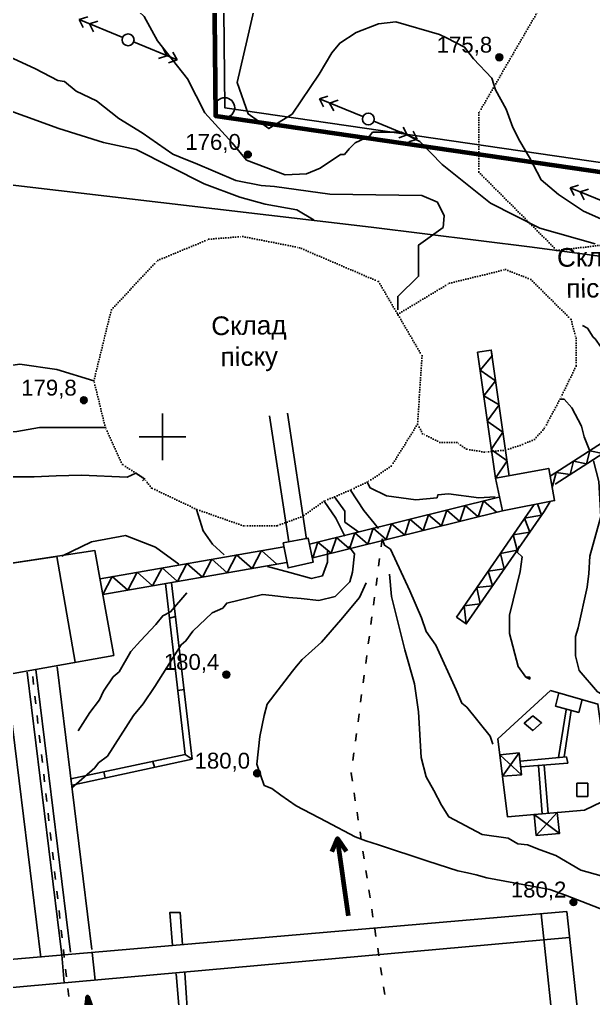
# Model space of a CAD drawing. Header units: millimetres. Extents: x 6127 to 9314, y 4730 to 7085.
# Drawn here: x 7769.4 to 7892.3, y 6079.8 to 6289.3 of the extents above; entities that cross this region are included whole.
import ezdxf

# ---------------------------------------------------------------- set-up
doc = ezdxf.new("R2010")
doc.units = ezdxf.units.MM
doc.header["$LTSCALE"] = 0.7
doc.linetypes.add('ACAD_ISO03W100', pattern=[30, 12, -18])
doc.linetypes.add('ACAD_ISO07W100', pattern=[3, 0, -3])
for name, color, linetype in [('відм', 14, 'Continuous'), ('горизонталі', 22, 'Continuous'), ('горный отвод', 7, 'Continuous'), ('кущ', 7, 'Continuous'), ('чорн', 255, 'Continuous')]:
    doc.layers.add(name, color=color, linetype=linetype)
doc.styles.get("Standard").update_dxf_attribs({"font": 'arial.ttf'})

# ---------------------------------------------------------------- blocks, each defined once
blk = doc.blocks.new('1')
at = {"layer": 'чорн', "color": 7, "ltscale": 0.2, "transparency": 33554687}
for p, q in [((5601.51, 1990.78), (5598.6, 1986.67)), ((5594.99, 1981.51), (5597.87, 1985.63))]:
    blk.add_line(p, q, dxfattribs=at)
for points in [[(5601.51, 1990.78), (5600.59, 1990.54)], [(5601.51, 1990.78), (5601.59, 1989.83)], [(5600.83, 1989.82), (5599.91, 1989.58)], [(5600.83, 1989.82), (5600.92, 1988.87)], [(5595.66, 1982.47), (5595.57, 1983.42)], [(5594.99, 1981.51), (5594.9, 1982.46)], [(5595.66, 1982.47), (5596.58, 1982.71)], [(5594.99, 1981.51), (5595.9, 1981.75)]]:
    blk.add_lwpolyline(points, dxfattribs=at)
blk.add_circle((5598.25, 1986.14), 0.633, dxfattribs=at)

msp = doc.modelspace()

# ---------------------------------------------------------------- hatches: boundary and pattern name
at = {"layer": 'відм', "ltscale": 0.2, "true_color": 0x000000}
h = msp.add_hatch(color=18, dxfattribs=at)
h.dxf.hatch_style = 1
h.paths.add_polyline_path([(7872.88, 6281.23, 1), (7871.41, 6281.23, 1)])
h = msp.add_hatch(color=18, dxfattribs=at)
h.dxf.hatch_style = 1
h.paths.add_polyline_path([(7819.04, 6260.42, 1), (7817.57, 6260.42, 1)])
h = msp.add_hatch(color=18, dxfattribs=at)
h.dxf.hatch_style = 1
h.paths.add_polyline_path([(7783.89, 6207.81, 1), (7782.43, 6207.82, 1)])
h = msp.add_hatch(color=18, dxfattribs=at)
h.dxf.hatch_style = 1
h.paths.add_polyline_path([(7814.42, 6149.09, 1), (7812.96, 6149.09, 1)])
h = msp.add_hatch(color=18, dxfattribs=at)
h.dxf.hatch_style = 1
h.paths.add_polyline_path([(7821.01, 6127.97, 1), (7819.55, 6127.97, 1)])
h = msp.add_hatch(color=18, dxfattribs=at)
h.dxf.hatch_style = 1
h.paths.add_polyline_path([(7888.76, 6100.38, 1), (7887.29, 6100.38, 1)])

# ---------------------------------------------------------------- linework, layer by layer
at = {"layer": 'відм', "color": 18, "ltscale": 0.2, "true_color": 0x000000}
for centre in [(7872.15, 6281.23), (7818.3, 6260.42), (7783.16, 6207.82), (7813.69, 6149.09), (7820.28, 6127.97), (7888.03, 6100.38)]:
    msp.add_circle(centre, 0.733, dxfattribs=at)
at = {"layer": 'горизонталі', "color": 18, "true_color": 0x000000}
for points in [[(7766.19, 6300.34), (7774.7, 6300.74), (7783, 6298.66), (7786.52, 6297), (7789.63, 6295.75), (7795.02, 6290.97), (7796.06, 6289.93), (7798.96, 6284.74), (7805.38, 6276.64), (7809.11, 6269.37), (7805.38, 6276.64)], [(7905.16, 6241.66), (7890.21, 6248.32), (7884.82, 6251.86), (7881.09, 6254.97), (7878.6, 6259.75), (7876.53, 6263.28), (7875.08, 6266.18), (7873.64, 6270.13), (7871.36, 6274.28), (7870.53, 6276.77), (7866.59, 6280.92), (7864.73, 6283.42), (7861, 6285.29), (7859.34, 6286.12), (7850, 6288.83), (7846.27, 6288.42), (7841.49, 6286.56), (7837.96, 6284.28), (7836.3, 6282.21), (7833.6, 6277.64), (7827.79, 6269.08), (7822.8, 6265.96), (7818.39, 6269.1), (7815.99, 6275.84), (7818.12, 6285.03), (7819.92, 6292.81)], [(7759.33, 6284.99), (7772.81, 6278.75), (7777.58, 6276.26), (7779.03, 6276.05), (7781.52, 6273.97), (7785.87, 6271.89), (7790.64, 6268.15), (7795.62, 6265.03), (7798.93, 6262.75), (7802.25, 6260.46), (7805.36, 6259.21), (7807.02, 6258.59), (7815.73, 6254.84), (7821.12, 6253.8), (7824.03, 6253.59), (7835.85, 6251.91), (7855.56, 6251.68), (7858.88, 6250.23), (7860.33, 6247.32), (7860.12, 6244.83), (7854.86, 6241.02), (7854.85, 6234.36), (7850.4, 6230.04), (7850.4, 6227.18)], [(7756.85, 6275.1), (7763.16, 6271.29), (7777.8, 6265.99), (7787.35, 6263.01), (7794.4, 6261.51), (7808.94, 6254.11), (7816.55, 6251.29), (7821.98, 6249.79), (7828.75, 6248.59), (7832.47, 6246.33)], [(7809.11, 6269.37), (7814.91, 6262.93), (7818.02, 6259.2), (7826.31, 6256.07), (7830.88, 6256.28), (7833.78, 6257.52), (7838.14, 6260.42), (7838.97, 6260.42), (7840.01, 6261.66), (7841.26, 6262.9), (7844.37, 6264.35), (7845, 6265.18), (7851.2, 6265.17), (7855.11, 6263.21), (7859.92, 6258.3), (7870.27, 6250.03), (7880.81, 6244.66), (7892.71, 6241.29)], [(7889.97, 6223.84), (7891.01, 6223.22), (7892.25, 6221.35), (7892.67, 6220.93), (7893.91, 6219.27), (7894.74, 6218.65), (7895.98, 6217.4), (7898.67, 6213.87), (7903.44, 6207.43), (7903.55, 6205.07)], [(7626.27, 6218.9), (7628.43, 6215.46), (7637.16, 6209.24), (7643.66, 6207.4), (7651.34, 6209.75), (7657.32, 6212.25), (7665.18, 6210.75), (7672.91, 6205.28), (7677.1, 6204.6), (7683.28, 6206.86), (7696.84, 6209.63), (7712.99, 6212.95), (7728.65, 6212.93), (7751.08, 6214.2), (7759.84, 6214.19), (7769.44, 6215.54), (7777.35, 6214.37), (7785.31, 6211.99)], [(7885.18, 6208.08), (7886.01, 6208.07), (7887.67, 6206.21), (7889.74, 6202.26), (7890.36, 6199.98), (7891.49, 6197.14)], [(7787.78, 6201.97), (7773.69, 6201.98), (7768.81, 6201.12), (7742.9, 6199.66), (7732.64, 6200.22), (7714.97, 6197.57), (7703.47, 6196.27), (7688.56, 6194.59), (7679.53, 6193.58), (7671.33, 6194.32), (7664.86, 6195.66), (7659.63, 6197.84), (7658.38, 6197.84)], [(7904.81, 6138.34), (7900.45, 6139.8), (7895.07, 6144.37), (7893.2, 6145.41), (7889.26, 6149.98), (7888.44, 6153.09), (7888.44, 6157.24), (7889.07, 6159.11), (7890.94, 6167.82), (7891.36, 6170.72), (7891.57, 6174.46), (7893.87, 6182.96), (7893.46, 6190.43), (7892.29, 6194.87)], [(7795.74, 6190.55), (7796.15, 6190.96), (7794.28, 6192.21), (7792.42, 6191.38), (7782.67, 6191.81), (7777.27, 6191.6), (7772.5, 6191.4), (7766.9, 6191.41), (7765.65, 6191.41), (7763.78, 6191.41), (7761.92, 6191.41), (7760.26, 6191.42), (7756.94, 6191.01), (7754.24, 6190.59), (7749.47, 6189.98), (7745.94, 6189.77)], [(7843.87, 6190.28), (7844.49, 6189.04), (7848.02, 6187.37), (7854.24, 6186.53), (7858.81, 6186.94), (7859.01, 6187.57), (7861.3, 6187.77), (7867.73, 6186.93), (7871.26, 6187.14)], [(7840.27, 6188.59), (7843.12, 6184.24), (7846.24, 6180.34)], [(7834.62, 6186.22), (7837.14, 6182.54), (7839.03, 6178.75)], [(7836.88, 6187.14), (7839.04, 6184.06), (7839.03, 6181.72), (7842.04, 6179.6)], [(7807.32, 6184.44), (7808.71, 6179.85), (7810.69, 6176.99), (7813.22, 6174.69)], [(7803.54, 6172.76), (7798.51, 6176.37), (7792.09, 6178.83), (7784.79, 6177.5), (7778.44, 6174.41)], [(7870.78, 6134.23), (7870.16, 6135.89), (7865.19, 6142.12), (7864.15, 6142.95), (7862.91, 6145.86), (7858.56, 6155.41), (7856.49, 6158.31), (7855.46, 6161.22), (7852.97, 6167.03), (7848.83, 6175.96), (7847.59, 6176.79), (7847.07, 6178.13)], [(7780.51, 6124.79), (7785.5, 6129.14), (7786.33, 6130.18), (7788.2, 6131.63), (7793.81, 6140.34), (7795.89, 6142.82), (7798.38, 6146.56), (7803.99, 6155.47), (7805.03, 6156.3), (7806.49, 6158.37), (7810.64, 6162.31), (7812.92, 6163.34), (7813.76, 6164.38), (7821.43, 6166.24), (7823.51, 6166.03), (7827.04, 6165.61), (7829.73, 6165.4), (7833.47, 6164.98), (7837, 6165.81), (7838.45, 6167.26), (7840.11, 6168.91), (7840.74, 6170.99), (7841.16, 6174.93), (7839.96, 6176.45), (7841.16, 6174.93)], [(7822.52, 6172.22), (7827.31, 6170.91), (7831.91, 6169.65), (7834.3, 6170.26), (7835.37, 6173.16), (7835.37, 6175.57)], [(7876.43, 6176.55), (7876.01, 6175.3), (7877.05, 6174.27), (7876.63, 6171.15), (7874.34, 6161.82), (7874.33, 6157.88), (7876.19, 6150.82), (7877.85, 6148.54), (7878.68, 6148.12), (7878.68, 6148.54), (7877.85, 6148.54)], [(7914.52, 6106.17), (7912.45, 6105.96), (7909.75, 6105.34), (7897.93, 6105.77), (7893.98, 6105.98), (7889.63, 6107.23), (7884.24, 6110.35), (7880.92, 6111.6), (7878.22, 6112.64), (7876.15, 6112.85), (7874.07, 6114.1), (7868.46, 6114.88), (7861.31, 6118.61), (7859.77, 6121.17), (7858.11, 6124.28), (7856.45, 6127.19), (7855.42, 6131.34), (7854.81, 6141.09), (7853.99, 6147.11), (7851.92, 6154.38), (7849.03, 6165.79), (7848.62, 6170.56)], [(7843.64, 6168.7), (7842.18, 6165.59), (7838.23, 6160.82), (7834.08, 6156.06), (7829.93, 6152.33), (7828.68, 6150.88), (7827.85, 6149.84), (7822.44, 6142.79), (7821.82, 6140.3), (7820.86, 6135.83), (7820.24, 6129.91), (7821.8, 6125.36), (7823.46, 6124.74), (7825.33, 6123.29), (7828.64, 6121), (7835.07, 6117.67), (7841.29, 6114.34), (7843.57, 6113.51), (7846.27, 6112.68), (7856.85, 6109.14), (7863.28, 6107.06), (7865.35, 6106.64), (7867.22, 6106.22), (7869.5, 6105.6), (7882.98, 6103.09), (7886.3, 6101.84), (7897.21, 6097.63)], [(7805.23, 6166.61), (7801.72, 6162.53), (7800.06, 6161.7), (7798.6, 6159.83), (7795.28, 6156.31), (7793.2, 6154.03), (7790.71, 6149.68), (7789.46, 6148.64), (7787.38, 6145.53), (7786.55, 6143.66), (7784.47, 6140.97), (7781.98, 6137.03)]]:
    msp.add_lwpolyline(points, dxfattribs=at)
at = {"layer": 'горный отвод', "color": 18, "ltscale": 0.2, "true_color": 0x000000}
for points in [[(6833.81, 6399.02), (7050.49, 6541.99), (7159.64, 6603.79), (7192.72, 6605.52), (7214.71, 6594.41), (7446.38, 6394.62), (7812.87, 6318.98), (7813.33, 6270.44), (8212.54, 6212.33), (8210.56, 6196.61), (8228.28, 6077.75), (8075.07, 6062.83), (7942.18, 6050.2), (7867.23, 6042.06), (7881.29, 5852.33), (7884.37, 5811.65), (7998.72, 5796.99), (8009.93, 5714.66)], [(6920.99, 5597.24), (6918.57, 5727.75), (6921.2, 5779.95), (6861.62, 5921.06), (6818.67, 5957.18), (6574.79, 6074.63), (6708.61, 6295.21), (6826.26, 6401.67), (6833.8, 6396.61), (7051.54, 6540.28), (7160.22, 6601.81), (7192.29, 6603.48), (7213.58, 6592.73), (7445.46, 6392.76), (7810.88, 6317.34), (7811.33, 6268.71), (8210.3, 6210.63), (8208.53, 6196.59), (8208.57, 6196.32)], [(6920.99, 5597.24), (6918.58, 5727.75), (6921.21, 5779.95), (6861.62, 5921.06), (6818.67, 5957.19), (6574.8, 6074.63), (6708.61, 6295.21), (6826.26, 6401.67), (6833.8, 6396.61), (7051.54, 6540.27), (7160.22, 6601.81), (7192.29, 6603.48), (7213.58, 6592.73), (7445.46, 6392.75), (7810.88, 6317.34), (7811.33, 6268.7), (8210.3, 6210.62), (8208.53, 6196.59), (8208.57, 6196.32)], [(6920.99, 5597.24), (6918.58, 5727.75), (6921.21, 5779.95), (6861.62, 5921.06), (6818.67, 5957.19), (6574.8, 6074.63), (6708.61, 6295.21), (6826.26, 6401.67), (6833.8, 6396.61), (7051.54, 6540.27), (7160.22, 6601.81), (7192.29, 6603.48), (7213.58, 6592.73), (7445.46, 6392.75), (7810.88, 6317.34), (7811.33, 6268.7), (8210.3, 6210.62), (8208.53, 6196.59), (8208.57, 6196.32)], [(6920.99, 5597.24), (6918.58, 5727.75), (6921.21, 5779.95), (6861.62, 5921.06), (6818.67, 5957.19), (6574.8, 6074.63), (6708.62, 6295.21), (6826.26, 6401.67), (6833.8, 6396.61), (7051.54, 6540.27), (7160.22, 6601.81), (7192.29, 6603.48), (7213.58, 6592.73), (7445.46, 6392.75), (7810.87, 6317.34), (7811.33, 6268.7), (8210.29, 6210.62), (8208.53, 6196.59), (8208.57, 6196.32)]]:
    msp.add_lwpolyline(points, dxfattribs=at)
at = {"layer": 'горный отвод', "color": 18, "lineweight": 200, "ltscale": 0.2, "true_color": 0x000000}
msp.add_lwpolyline([(6920.99, 5597.24), (6918.57, 5727.75), (6921.2, 5779.95), (6861.62, 5921.06), (6818.67, 5957.18), (6574.79, 6074.63), (6708.61, 6295.21), (6826.26, 6401.68), (6833.8, 6396.61), (7051.54, 6540.28), (7160.22, 6601.81), (7192.29, 6603.48), (7213.58, 6592.73), (7445.46, 6392.76), (7810.88, 6317.34), (7811.34, 6268.71), (8210.3, 6210.63), (8208.53, 6196.59), (8208.57, 6196.32)], dxfattribs=at)
at = {"layer": 'кущ', "color": 18, "ltscale": 0.2, "true_color": 0x000000}
msp.add_circle((7813.33, 6270.44), 2.14, dxfattribs=at)
at = {"layer": 'чорн', "color": 18, "ltscale": 0.2, "true_color": 0x000000, "transparency": 33554687}
for p, q in [((7799.99, 6204.99), (7799.99, 6194.99)), ((7794.99, 6199.99), (7804.99, 6199.99)), ((7794.99, 6199.99), (7794.99, 6199.99)), ((7794.99, 6199.99), (7799.99, 6199.99))]:
    msp.add_line(p, q, dxfattribs=at)
at = {"layer": 'чорн', "color": 18, "ltscale": 0.15, "true_color": 0x000000}
for p, q in [((7772.9, 6150.2), (7780.32, 6089.69)), ((7777.45, 6150.76), (7784.87, 6090.24)), ((7766.5, 6149.05), (7773.93, 6088.53)), ((7771.05, 6149.6), (7778.48, 6089.09))]:
    msp.add_line(p, q, dxfattribs=at)
at = {"layer": 'чорн', "color": 18, "linetype": 'ACAD_ISO07W100', "ltscale": 0.2, "true_color": 0x000000}
for points in [[(7886.01, 6300.71), (7867.77, 6269.34), (7867.76, 6256.63), (7884.48, 6239.87), (7903.04, 6242.08)], [(7817.2, 6242.86), (7829.32, 6240.47), (7846.3, 6233.2), (7855.6, 6217.31), (7854.64, 6202.7), (7849, 6193.68), (7843.87, 6190.28), (7840.27, 6188.59), (7836.88, 6187.14), (7834.62, 6186.22), (7830.12, 6183), (7824.49, 6180.91), (7817.33, 6180.92), (7807.32, 6184.44), (7797.69, 6189.02), (7796.15, 6190.96), (7794.28, 6192.21), (7791.41, 6194.08), (7787.78, 6201.97), (7785.31, 6211.99), (7789.06, 6227.19), (7798.98, 6237.74), (7809.97, 6242.28), (7817.2, 6242.86)], [(7850.4, 6226.2), (7861.45, 6232.85), (7873.48, 6235.78), (7878.87, 6233.69), (7887.52, 6225.1), (7888.59, 6221.09), (7888.58, 6215.09), (7885.18, 6208.08), (7881.79, 6201.78), (7879.67, 6199.44), (7877.11, 6198.31), (7873.48, 6197.14), (7868.91, 6196.71), (7865.13, 6197.35), (7863.04, 6198.79), (7859.39, 6198.8), (7855.73, 6200.66), (7854.64, 6202.7)]]:
    msp.add_lwpolyline(points, dxfattribs=at)
at = {"layer": 'чорн', "color": 18, "true_color": 0x000000}
msp.add_lwpolyline([(7701.83, 6261.93), (7766.16, 6254.04), (7844.73, 6244.9), (7879.2, 6240.57), (7915.02, 6235.77), (7949.16, 6230.65), (7969.95, 6227.71), (8009.36, 6222.38)], dxfattribs=at)
at = {"layer": 'чорн', "color": 18, "ltscale": 0.15, "true_color": 0x000000}
for points in [[(7871.31, 6191.17), (7873.81, 6194.82), (7870.44, 6197.3), (7872.93, 6201.01), (7869.58, 6203.35), (7872.11, 6206.82), (7868.81, 6208.76), (7871.37, 6212), (7868.04, 6214.24), (7870.62, 6217.31), (7870.44, 6218.56), (7867.48, 6218.14)], [(7871.31, 6191.17), (7867.48, 6218.14)], [(7874.27, 6191.59), (7870.44, 6218.56)], [(7883.05, 6191.54), (7914.45, 6211.74)], [(7884.12, 6189.86), (7915.52, 6210.07)], [(7827.04, 6177.5), (7822.96, 6204.46)], [(7830.87, 6178.08), (7826.78, 6205.04)], [(7890.85, 6194.19), (7891.53, 6197), (7894.34, 6196.43)], [(7887.36, 6191.94), (7888.04, 6194.75), (7890.85, 6194.19)], [(7871.31, 6191.17), (7872.8, 6184.14), (7883.98, 6186.35), (7882.74, 6193.21), (7871.31, 6191.17)], [(7883.48, 6189.14), (7884.35, 6192.38), (7887.36, 6191.94)], [(7831.47, 6177.01), (7872.07, 6187.07)], [(7862.95, 6161.41), (7865.07, 6159.95), (7864.61, 6163.8), (7868.03, 6164.22), (7867.31, 6167.7), (7870.69, 6168.06), (7869.78, 6171.26), (7873.22, 6171.71), (7872.39, 6175.04), (7876, 6175.73), (7875.15, 6179.02), (7878.66, 6179.57), (7877.58, 6182.54), (7881.17, 6183.21), (7880.34, 6185.63)], [(7879.63, 6185.49), (7862.95, 6161.41)], [(7867.64, 6182.86), (7868.76, 6186.25), (7871.58, 6183.84)], [(7881.74, 6184.02), (7883.05, 6186.16)], [(7832.19, 6174.08), (7872.8, 6184.14)], [(7859.76, 6180.91), (7860.88, 6184.3), (7863.7, 6181.89)], [(7863.7, 6181.89), (7864.82, 6185.27), (7867.64, 6182.86)], [(7881.74, 6184.02), (7865.07, 6159.95)], [(7847.95, 6177.99), (7849.07, 6181.37), (7851.89, 6178.96)], [(7851.89, 6178.96), (7853.01, 6182.35), (7855.82, 6179.94)], [(7855.82, 6179.94), (7856.95, 6183.32), (7859.76, 6180.91)], [(7840.07, 6176.03), (7841.19, 6179.42), (7844.01, 6177.01)], [(7844.01, 6177.01), (7845.13, 6180.4), (7847.95, 6177.99)], [(7825.87, 6177.28), (7826.91, 6171.91), (7832.26, 6173.13), (7831.2, 6178.3), (7825.87, 6177.28)], [(7832.19, 6174.08), (7833.31, 6177.47), (7836.13, 6175.06)], [(7836.13, 6175.06), (7837.25, 6178.44), (7840.07, 6176.03)], [(7759.61, 6171.71), (7763.99, 6148.59), (7789.58, 6153.21), (7785.55, 6175.64), (7759.61, 6171.71), (7777.37, 6174.4), (7781.33, 6151.72)], [(7786.64, 6169.61), (7825.99, 6176.47)], [(7819.2, 6171.8), (7821.21, 6175.64), (7824.52, 6172.72)], [(7787.23, 6166.22), (7826.58, 6173.08)], [(7808.55, 6169.94), (7810.56, 6173.78), (7813.87, 6170.87)], [(7813.87, 6170.87), (7815.89, 6174.71), (7819.2, 6171.8)], [(7792.57, 6167.15), (7794.58, 6171), (7797.9, 6168.08)], [(7797.9, 6168.08), (7799.91, 6171.93), (7803.22, 6169.01)], [(7803.22, 6169.01), (7805.23, 6172.86), (7808.55, 6169.94)], [(7787.24, 6166.22), (7789.26, 6170.07), (7792.57, 6167.15)], [(7800.66, 6168.56), (7804.9, 6131.98)], [(7801.96, 6168.71), (7806.4, 6130.97)], [(7801.52, 6161.16), (7802.81, 6161.49)], [(7803.31, 6145.69), (7804.64, 6145.92)], [(7883.08, 6145.67), (7871.86, 6135.36), (7873.9, 6118.67), (7890.37, 6120.08), (7894.11, 6121.82), (7895.68, 6125.31), (7893.27, 6142.77), (7883.08, 6145.67)], [(7884.89, 6145.16), (7884.21, 6142.34), (7889.21, 6140.98), (7889.88, 6143.73)], [(7884.8, 6131.34), (7886.47, 6141.54)], [(7879.36, 6140.27), (7877.5, 6138.67), (7879.3, 6137.09), (7881.22, 6138.76), (7879.36, 6140.27)], [(7886.06, 6131.46), (7887.57, 6141.38)], [(7804.9, 6131.98), (7780.39, 6126.74)], [(7804.9, 6131.98), (7806.4, 6130.97)], [(7872.27, 6131.94), (7876.39, 6132.33), (7876.92, 6127.65), (7872.83, 6127.38)], [(7876.39, 6132.33), (7872.83, 6127.38), (7872.27, 6131.94), (7876.92, 6127.65)], [(7876.59, 6130.59), (7886.55, 6131.5)], [(7886.84, 6130.12), (7886.55, 6131.5)], [(7806.4, 6130.97), (7780.67, 6125.45)], [(7798.32, 6129.24), (7797.94, 6130.49)], [(7876.73, 6129.35), (7886.84, 6130.12)], [(7881.33, 6119.31), (7880.51, 6129.55)], [(7882.58, 6119.42), (7881.74, 6129.61)], [(7787.75, 6126.97), (7787.43, 6128.24)], [(7888.78, 6125.83), (7888.78, 6123), (7891.11, 6123), (7891.11, 6125.83), (7888.78, 6125.83)], [(7879.61, 6119.16), (7880.02, 6114.65), (7885.06, 6115.08), (7884.56, 6119.59), (7880.02, 6114.65), (7879.61, 6119.16), (7885.06, 6115.08)], [(7725.05, 6084.44), (7886.59, 6098.37), (7890.05, 6066.65), (7884.47, 6066.2), (7881.1, 6097.9)], [(7804.31, 6091.28), (7803.79, 6098.19), (7801.6, 6098.19), (7802.16, 6091.09)], [(7887.2, 6092.78), (7725.59, 6078.29)], [(7784.96, 6089.61), (7785.62, 6083.67)], [(7778.48, 6089.09), (7778.98, 6083.08)], [(7802.95, 6085.06), (7803.92, 6073.14), (7805.59, 6073.41), (7804.76, 6085.22)]]:
    msp.add_lwpolyline(points, dxfattribs=at)
at = {"layer": 'чорн', "color": 18, "linetype": 'ACAD_ISO03W100', "ltscale": 0.2, "true_color": 0x000000}
for points in [[(7847.07, 6178.13), (7840.43, 6127.91), (7851.66, 6053.91)], [(7833.88, 5981.89), (7785.57, 6030.13), (7772.05, 6150.05)]]:
    msp.add_lwpolyline(points, dxfattribs=at)
at = {"layer": 'чорн', "color": 18, "lineweight": 100, "ltscale": 0.2, "true_color": 0x000000, "transparency": 33554687}
for points in [[(7839.84, 6097.42), (7837.51, 6114.01), (7836.31, 6111.13)], [(7837.51, 6114.01), (7839.37, 6111.3)]]:
    msp.add_lwpolyline(points, dxfattribs=at)
at = {"layer": 'чорн', "color": 18, "lineweight": 100, "ltscale": 0.15, "true_color": 0x000000}
msp.add_lwpolyline([(7785.69, 6064.28), (7783.93, 6080.08), (7785.7, 6074.95), (7783.93, 6080.08), (7783.23, 6074.63)], dxfattribs=at)

# ---------------------------------------------------------------- block references
at = {"layer": 'чорн', "color": 18, "true_color": 0x000000, "xscale": 2, "yscale": 2, "zscale": 2, "rotation": 282.7350644818166}
for p in [(1449.89, 16330.37), (1501.35, 16313.41), (1555.01, 16294.37)]:
    msp.add_blockref('1', p, dxfattribs=at)

# ---------------------------------------------------------------- texts
at = {"layer": 'чорн', "color": 18, "ltscale": 0.2, "true_color": 0x000000, "attachment_point": 1}
for s, width, insert, char_height, rotation in [('175,8', 2.4374, (7858.74, 6285.64), 3.4, 359.9325), ('176,0', 2.4374, (7804.9, 6264.82), 3.4, 359.9325), ('\\pi-6.22524;Склад\\P\\pi-4.33575;піску', 3.2084, (7890.7, 6240.46), 4, 0.8428), ('\\pi-6.22524;Склад\\P\\pi-4.33575;піску', 3.2084, (7816.65, 6225.82), 4, 0.8428), ('179,8', 2.4374, (7769.75, 6212.22), 3.4, 359.9325), ('180,4', 2.4374, (7800.29, 6153.5), 3.4, 359.9325), ('180,0', 2.4374, (7806.88, 6132.37), 3.4, 359.9325), ('180,2', 2.4374, (7874.62, 6104.78), 3.4, 359.9325)]:
    msp.add_mtext_dynamic_manual_height_columns(s, width=width, gutter_width=12.5, heights=[0], dxfattribs=dict(at, insert=insert, char_height=char_height, rotation=rotation))

doc.saveas('drawing.dxf')
